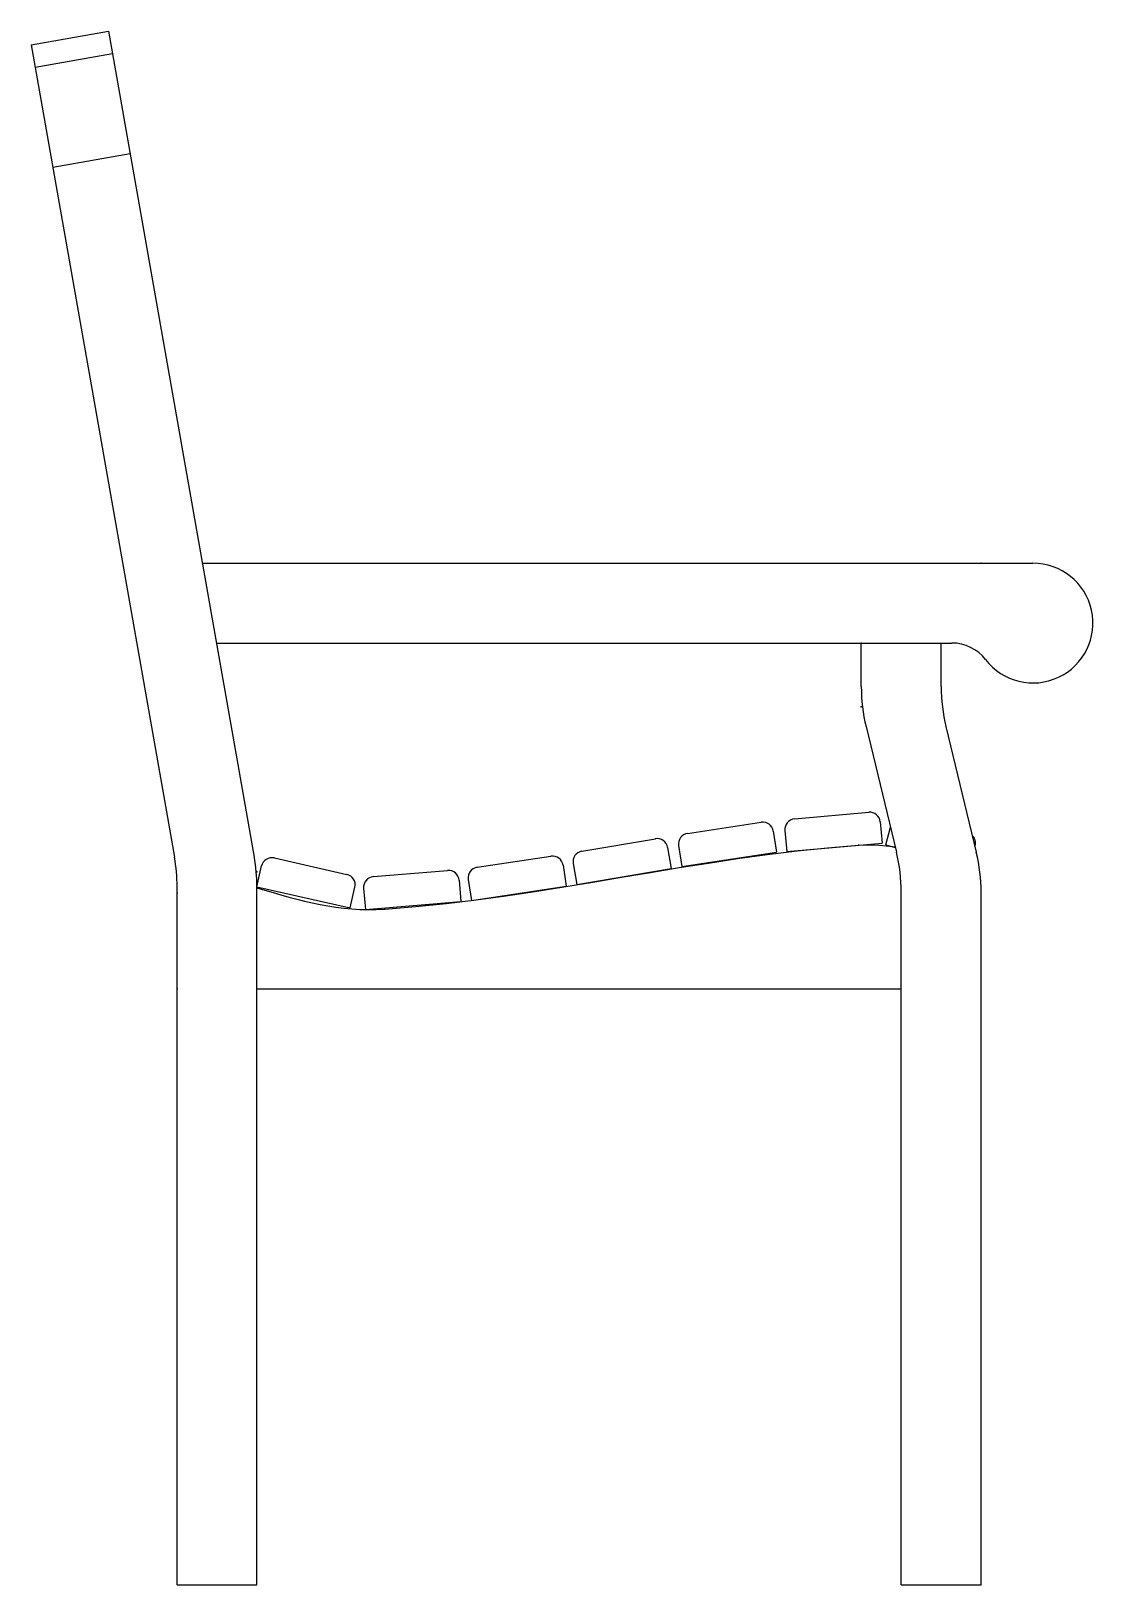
# Model space of a CAD drawing. Header units: millimetres. Extents: x -86 to 537, y 0 to 912.
import ezdxf

# ---------------------------------------------------------------- set-up
doc = ezdxf.new("R2010")
doc.units = ezdxf.units.MM
doc.layers.add('ceco.net 392', color=7, linetype='Continuous')

msp = doc.modelspace()

# ---------------------------------------------------------------- linework, layer by layer
at = {"layer": 'ceco.net 392'}
for p, q in [((-85.65, 904.48), (-40.19, 912.5)), ((-40.19, 912.5), (45.36, 427.36)), ((-85.65, 904.48), (-1.52, 427.36)), ((-83.33, 891.33), (-37.87, 899.35)), ((-72.98, 832.6), (-27.52, 840.62)), ((14.92, 600), (502.34, 600)), ((23.18, 553.12), (454.7, 553.12)), ((401.56, 527.55), (401.56, 553.12)), ((448.44, 527.55), (448.44, 553.12)), ((404.36, 504.04), (422.2, 430.33)), ((451.24, 504.04), (469.07, 430.33)), ((299.56, 441.3), (342.81, 447.84)), ((362.4, 449.84), (405.96, 453.76)), ((412.74, 448.09), (413.86, 435.64)), ((237.58, 430.82), (280.7, 438.2)), ((349.92, 442.6), (351.79, 430.24)), ((356.73, 443.06), (357.85, 430.61)), ((416.03, 434.55), (418.67, 444.92)), ((287.91, 433.1), (290.02, 420.78)), ((294.31, 434.19), (296.18, 421.83)), ((296.18, 421.83), (351.79, 430.24)), ((328.99, 426.52), (346.35, 428.9)), ((346.35, 428.9), (363.94, 431.03)), ((357.85, 430.61), (413.86, 435.64)), ((363.94, 431.03), (381.8, 432.87)), ((381.8, 432.87), (399.99, 434.38)), ((399.99, 434.38), (404.13, 434.58)), ((404.13, 434.58), (408.2, 434.6)), ((408.2, 434.6), (412.21, 434.45)), ((412.21, 434.45), (416.18, 434.13)), ((416.03, 434.55), (421.51, 433.15)), ((416.18, 434.13), (420.1, 433.67)), ((420.1, 433.67), (421.44, 433.47)), ((468.28, 433.62), (468.41, 434.12)), ((46.88, 410), (49.64, 422.19)), ((57.12, 426.9), (99.67, 417.24)), ((176.18, 421.42), (219.44, 427.95)), ((226.54, 422.71), (228.42, 410.35)), ((232.48, 423.6), (234.59, 411.28)), ((234.59, 411.28), (290.02, 420.78)), ((277.83, 418.42), (294.78, 421.23)), ((294.78, 421.23), (311.81, 423.95)), ((311.81, 423.95), (328.99, 426.52)), ((115.2, 415.94), (158.79, 419.59)), ((165.53, 413.88), (166.58, 401.42)), ((170.93, 414.3), (172.8, 401.94)), ((227.09, 409.9), (244.03, 412.71)), ((244.03, 412.71), (260.94, 415.56)), ((260.94, 415.56), (277.83, 418.42)), ((0, 0), (0, 410)), ((46.87, 409.38), (51.62, 407.96)), ((46.88, 0), (46.88, 410)), ((46.88, 410), (101.62, 397.57)), ((51.62, 407.96), (56.32, 406.58)), ((56.32, 406.58), (60.98, 405.24)), ((60.98, 405.24), (65.61, 403.96)), ((65.61, 403.96), (70.21, 402.74)), ((70.21, 402.74), (74.81, 401.59)), ((74.81, 401.59), (79.39, 400.54)), ((101.62, 397.57), (104.39, 409.77)), ((109.49, 409.19), (110.53, 396.73)), ((157.93, 400.17), (175.52, 402.28)), ((172.8, 401.94), (228.42, 410.35)), ((175.52, 402.28), (192.88, 404.64)), ((192.88, 404.64), (210.05, 407.2)), ((210.05, 407.2), (227.09, 409.9)), ((425, 0), (425, 406.82)), ((471.88, 0), (471.88, 406.82)), ((79.39, 400.54), (83.98, 399.58)), ((83.98, 399.58), (88.58, 398.74)), ((88.58, 398.74), (93.2, 398.02)), ((93.2, 398.02), (97.85, 397.42)), ((97.85, 397.42), (102.54, 396.98)), ((102.54, 396.98), (107.27, 396.7)), ((107.27, 396.7), (112.07, 396.57)), ((110.53, 396.73), (166.58, 401.42)), ((112.07, 396.57), (116.93, 396.63)), ((116.93, 396.63), (121.87, 396.88)), ((121.87, 396.88), (140.06, 398.35)), ((140.06, 398.35), (157.93, 400.17)), ((46.88, 350), (425, 350)), ((0, 0), (46.88, 0)), ((425, 0), (471.88, 0))]:
    msp.add_line(p, q, dxfattribs=at)
for centre, radius, start, end in [((502.34, 564.84), 35.15, 217.618, 90), ((454.7, 528.12), 25, 37.6217, 90), ((501.56, 527.55), 100, 180, 193.5964), ((548.44, 527.55), 100, 180, 193.5964), ((343.74, 441.67), 6.25, 8.584, 98.584), ((362.96, 443.62), 6.25, 95.0948, 185.1177), ((406.52, 447.53), 6.25, 5.1177, 95.1177), ((281.75, 432.04), 6.25, 9.7185, 99.696), ((300.49, 435.12), 6.25, 98.558, 188.584), ((462.35, 435.66), 6.25, 345.7302, 45.92914), ((238.64, 424.66), 6.25, 99.7185, 189.7185), ((325, 406.82), 100, 0.0014, 13.5992), ((371.88, 406.82), 100, 0.0014, 13.5992), ((-100, 410), 100, 0.0014, 10.0002), ((-53.12, 410), 100, 0.0014, 10.0002), ((55.73, 420.81), 6.25, 77.215, 167.2201), ((177.11, 415.24), 6.25, 98.584, 188.584), ((220.37, 421.78), 6.25, 8.584, 98.584), ((98.29, 411.15), 6.25, 347.2201, 77.2201), ((115.72, 409.71), 6.25, 94.7732, 184.7732), ((159.31, 413.36), 6.25, 4.796, 94.7732)]:
    msp.add_arc(centre, radius, start, end, dxfattribs=at)
at = {"layer": 'ceco.net 392', "color": 1}
for p in [(471.88, 600), (401.56, 553.12), (401.56, 515.62), (399.99, 434.38), (46.88, 418.75), (0, 406.25), (46.87, 409.38), (121.87, 396.88), (0, 350)]:
    msp.add_point(p, dxfattribs=at)

doc.saveas('drawing.dxf')
